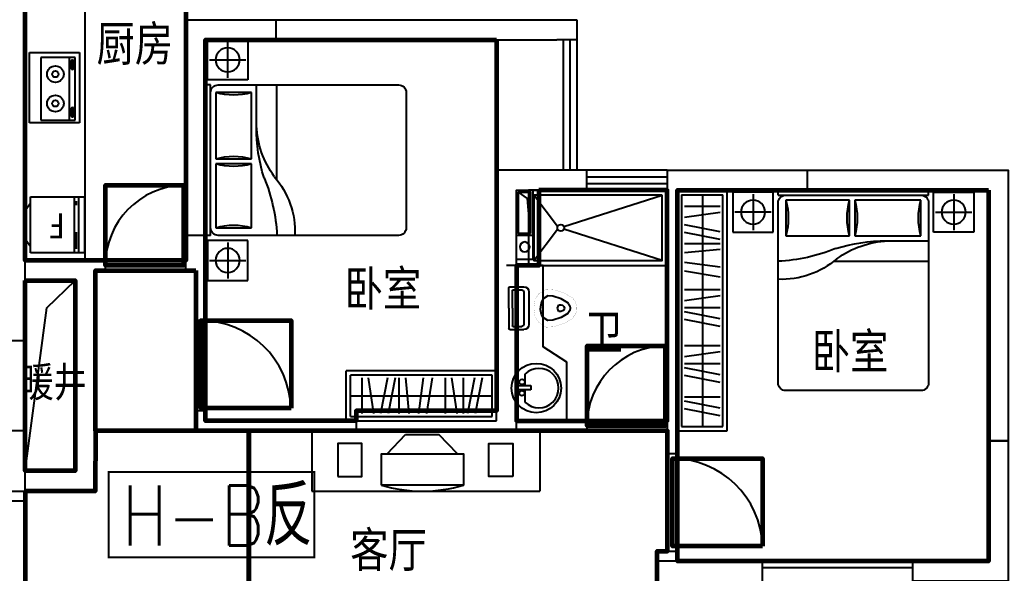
# Model space of a CAD drawing. Extents: x -355483 to -326583, y -641147 to -611949.
# Drawn here: x -337435 to -327583, y -627369 to -621849 of the extents above; entities that cross this region are included whole.
import ezdxf
from ezdxf.enums import TextEntityAlignment as Align

# ---------------------------------------------------------------- set-up
doc = ezdxf.new("R2010")
doc.units = 0
doc.header["$LTSCALE"] = 1000
doc.header["$MEASUREMENT"] = 0
doc.layers.get('0').update_dxf_attribs({"linetype": 'CONTINUOUS'})
for name, color, linetype, lineweight in [('GT_卧室', 1, 'CONTINUOUS', 60), ('GT_卫生间', 5, 'CONTINUOUS', 60), ('GT_厨房', 4, 'CONTINUOUS', 60), ('GT_客厅', 2, 'CONTINUOUS', 60), ('GT_过道', 30, 'CONTINUOUS', 60), ('GT_门', 245, 'CONTINUOUS', 60), ('GT_风机房', 230, 'CONTINUOUS', 60), ('GT_餐厅', 3, 'CONTINUOUS', 60)]:
    doc.layers.add(name, color=color, linetype=linetype, lineweight=lineweight)
for name, color, linetype in [('JG', 8, 'CONTINUOUS'), ('JIAJU', 252, 'CONTINUOUS'), ('PL', 8, 'CONTINUOUS'), ('PUB_TEXT', 7, 'CONTINUOUS'), ('TOTHER', 223, 'CONTINUOUS'), ('WALL', 2, 'CONTINUOUS'), ('WC', 243, 'CONTINUOUS'), ('WINDOW', 3, 'CONTINUOUS'), ('WINDOW_TEXT', 7, 'CONTINUOUS'), ('厨房', 8, 'CONTINUOUS')]:
    doc.layers.add(name, color=color, linetype=linetype)
doc.styles.add('-黑体', font='simhei.ttf', dxfattribs={"width": 0.7})
doc.styles.add('_HZTXT', font='txt.shx', dxfattribs={"width": 0.8, "bigfont": 'hztxt.shx'})
doc.styles.add('ATT', font='TXT')
doc.styles.add('DIM_FONT', font='ROMAND.shx', dxfattribs={"width": 0.7})
doc.styles.add('SIMPLEX', font='SIMPLEX.SHX')
doc.styles.get("Standard").update_dxf_attribs({"font": 'GBENOR', "bigfont": 'GBCBIG'})

# ---------------------------------------------------------------- blocks, each defined once
blk = doc.blocks.new('U_B6PVR')
at = {"layer": 'PL'}
for p, q in [((0, 2273), (600, 2273)), ((600, 0), (600, 2273)), ((230.1, 1452.6), (35.2, 1268.2)), ((35.2, 935.6), (35.2, 1268.2)), ((230.1, 751.3), (35.2, 935.6)), ((0, 0), (600, 0))]:
    blk.add_line(p, q, dxfattribs=at)
for points in [[(454.9, 2005.9), (454.9, 1765.9), (124.9, 1765.9), (124.9, 2005.9)], [(541.5, 694.8), (230.1, 694.8), (230.1, 1513.9), (541.5, 1513.9)], [(454.9, 259.1), (454.9, 499.1), (124.9, 499.1), (124.9, 259.1)]]:
    blk.add_lwpolyline(points, close=True, dxfattribs=at)
blk.add_arc((-851.6, 1104.4), 1452, 343.61711, 16.38289, dxfattribs=at)
at = {"color": 5, "style": 'DIM_FONT', "width": 0.8, "flags": 9}
for tag in ['YSIZE', 'XSIZE']:
    blk.add_attdef(tag, (0, 0), '', height=0.5, dxfattribs=at)
blk = doc.blocks.new('_C19XRJ')
at = {"layer": 'JIAJU', "rotation": 180}
blk.add_blockref('U_B6PVR', (600, 0), dxfattribs=at)
at = {"style": 'DIM_FONT', "width": 0.8, "flags": 9}
for tag in ['YSIZE', 'XSIZE']:
    blk.add_attdef(tag, (0, 0), '', height=0.5, dxfattribs=at)
blk = doc.blocks.new('_C10CTM')
for p, q in [((1500, 499.5), (0, 499.5)), ((0, 0), (0, 499.5)), ((1500, 0), (1500, 499.5)), ((1455, 454.5), (45, 454.5)), ((45, 45), (45, 454.5)), ((159.3, 74.6), (159.3, 428)), ((221.1, 428), (272.4, 74.6)), ((413.8, 428), (344.5, 74.6)), ((489.8, 428), (420.5, 74.6)), ((529.7, 74.6), (529.7, 428)), ((591.5, 428), (624.7, 74.6)), ((768.3, 428), (720.8, 74.6)), ((804.4, 74.6), (862.3, 428)), ((990.6, 74.6), (990.6, 428)), ((1052.3, 428), (1103.6, 74.6)), ((1169.2, 74.6), (1169.2, 428)), ((1281.4, 428), (1212, 74.6)), ((1357.4, 428), (1288, 74.6)), ((1455, 45), (1455, 454.5)), ((47.1, 251.2), (1455, 251.2)), ((0, 0), (1500, 0)), ((45, 45), (1455, 45))]:
    blk.add_line(p, q)
at = {"style": 'DIM_FONT', "width": 0.8, "flags": 9}
for tag in ['YSIZE', 'XSIZE']:
    blk.add_attdef(tag, (0, 0), '', height=0.5, dxfattribs=at)
blk = doc.blocks.new('M_E19')
for p, q in [((-323.5, -113.1), (-323.5, -455.5)), ((299.3, -113.1), (-323.5, -113.1)), ((299.3, -455.5), (299.3, -113.1)), ((-323.5, -399.8), (299.3, -399.8)), ((-323.5, -455.5), (299.3, -455.5)), ((-290.9, -422.1), (-290.8, -433.8)), ((-215.7, -431.5), (-280.4, -431.5)), ((-280.4, -431.5), (-280.4, -448.2)), ((-280.4, -448.2), (-215.7, -448.2)), ((-215.7, -448.2), (-215.7, -431.5)), ((-199.1, -423.2), (-199.1, -433.7)), ((182.1, -422.1), (182.2, -433.8)), ((192.6, -431.5), (192.6, -448.2)), ((257.3, -431.5), (192.6, -431.5)), ((192.6, -448.2), (257.3, -448.2)), ((257.3, -448.2), (257.3, -431.5)), ((273.9, -423.2), (273.9, -433.7))]:
    blk.add_line(p, q)
for points in [[(-199.1, -423.2, 0.259034), (-201, -419.8, 0.076276), (-212.5, -414.9, 0.036515), (-226.1, -412.4, 0.026615), (-244.9, -411.4, 0.026615), (-263.8, -412.4, 0.036515), (-277.3, -414.9, 0.076276), (-288.9, -419.8, 0.259034), (-290.8, -423.2, 0.078462), (-290.6, -424.5, 0.056762)], [(-199.1, -433.7, 0.259034), (-201, -430.3, 0.076276), (-212.5, -425.4, 0.036515), (-226.1, -422.9, 0.026615), (-244.9, -421.9, 0.026615), (-263.8, -422.9, 0.036515), (-277.3, -425.4, 0.076276), (-288.9, -430.3, 0.259034), (-290.8, -433.7, 0.259034), (-288.9, -437.2, 0.056762), (-280.4, -441.2, 0.036515)], [(-215.7, -442.9, 0.008736), (-212.5, -442.1, 0.076276), (-201, -437.2, 0.259034), (-199.1, -433.7, 0.259034)], [(273.9, -423.2, 0.259034), (272, -419.8, 0.076276), (260.5, -414.9, 0.036515), (246.9, -412.4, 0.026615), (228.1, -411.4, 0.026615), (209.2, -412.4, 0.036515), (195.7, -414.9, 0.076276), (184.1, -419.8, 0.259034), (182.2, -423.2, 0.078462), (182.4, -424.5, 0.056762)], [(273.9, -433.7, 0.259034), (272, -430.3, 0.076276), (260.5, -425.4, 0.036515), (246.9, -422.9, 0.026615), (228.1, -421.9, 0.026615), (209.2, -422.9, 0.036515), (195.7, -425.4, 0.076276), (184.1, -430.3, 0.259034), (182.2, -433.7, 0.259034), (184.1, -437.2, 0.056762), (192.6, -441.2, 0.036515)], [(257.3, -442.9, 0.008736), (260.5, -442.1, 0.076276), (272, -437.2, 0.259034), (273.9, -433.7, 0.259034)]]:
    blk.add_lwpolyline(points, format="xyb")
at = {"layer": 'TOTHER', "linetype": 'Continuous'}
for p, q in [((-350, 0), (350, 0)), ((-350, -500), (-350, 0)), ((350, 0), (350, -500)), ((350, -500), (-350, -500))]:
    blk.add_line(p, q, dxfattribs=at)
for centre, radius in [((-158.4, -258.5), 82.5), ((134.2, -258.5), 82.5), ((-158.4, -258.5), 31.6), ((134.2, -258.5), 31.6)]:
    blk.add_circle(centre, radius, dxfattribs=at)
at = {"width": 0.8, "flags": 9}
for tag in ['XSIZE', 'YSIZE']:
    blk.add_attdef(tag, (0, 0), '', height=0.5, dxfattribs=at)
blk = doc.blocks.new('M_E33IEP')
for p, q in [((135.1, 135.3), (135.1, 19.6)), ((43.6, -21.1), (43.6, 19.6)), ((43.6, 19.6), (193.6, 19.6)), ((193.6, 19.6), (193.6, -21.1)), ((193.6, -21.1), (43.6, -21.1)), ((135.1, -21.1), (135.1, -144.4))]:
    blk.add_line(p, q)
for centre, radius in [((248.3, -4.6), 246.4), ((105.9, 56.4), 26.7), ((104.6, -55.4), 26.7)]:
    blk.add_circle(centre, radius)
blk.add_arc((273.7, -4.6), 196.9, 225.25267, 134.74733)
at = {"style": 'DIM_FONT', "width": 0.8, "flags": 9}
for tag in ['YSIZE', 'XSIZE']:
    blk.add_attdef(tag, (0, 0), '', height=0.5, dxfattribs=at)
at = {"width": 0.8, "flags": 9}
for tag in ['XSIZE', 'YSIZE']:
    blk.add_attdef(tag, (1.9, -251), '', height=150, dxfattribs=at)
blk = doc.blocks.new('M_E7')
for p, q in [((-10, 111.7), (-151.3, 111.7)), ((0, -101.7), (0, 101.7)), ((-201.3, 61.7), (-201.3, -265.1)), ((-149.8, 60.8), (-149.8, -264.1)), ((-41.4, 80.8), (-129.8, 80.8)), ((-36.4, -101.7), (-36.4, 75.8)), ((-36.4, -101.7), (-36.4, -279.1)), ((0, -101.7), (0, -305.1)), ((-41.4, -284.1), (-129.8, -284.1)), ((-10, -315.1), (-151.3, -315.1))]:
    blk.add_line(p, q)
at = {"const_width": 1}
for points in [[(-651.5, -24.2), (-636.8, -1.2), (-550.4, 50.7), (-450.5, 83.3), (-371.3, 88.4), (-294, 36.9), (-262.2, -17.7), (-251.9, -84.3), (-251.9, -101.7)], [(-650.7, -180.4), (-636.8, -202.2), (-550.4, -254.1), (-450.5, -286.7), (-371.3, -291.8), (-294, -240.3), (-262.2, -185.7), (-251.9, -119.1), (-251.9, -101.7)]]:
    blk.add_lwpolyline(points, dxfattribs=at)
for points in [[(-596.6, -59.2), (-590.1, -49.1), (-523.1, -8.9), (-438.1, 18.9), (-389.1, 22), (-342.7, -8.9), (-324.7, -39.9), (-317, -89.3), (-317, -101.7)], [(-595.8, -145.3), (-590.1, -154.2), (-523.1, -194.5), (-438.1, -222.3), (-389.1, -225.4), (-342.7, -194.5), (-324.7, -163.5), (-317, -114), (-317, -101.7)]]:
    blk.add_lwpolyline(points)
blk.add_lwpolyline([(-644.2, -14.8, 0.39866), (-642.7, -190.6, 0.39866)], format="xyb", dxfattribs=at)
for centre, radius, start, end in [((-151.3, 61.7), 50, 90, 180), ((-10, 101.7), 10, 0, 90), ((-129.8, 60.8), 20, 90, 180), ((-41.4, 75.8), 5, 0, 90), ((-550.8, -101.9), 62.6, 137.03811, 223.97897), ((-510.5, -114.3), 47.8, 77.26414, 164.66522), ((-541.2, -102.8), 54.1, 1.1332, 40.38164), ((-510.5, -89), 47.8, 195.33478, 282.73586), ((-541.2, -100.6), 54.1, 319.61836, 358.8668), ((-151.3, -265.1), 50, 180, 270), ((-129.8, -264.1), 20, 180, 270), ((-41.4, -279.1), 5, 270, 0), ((-10, -305.1), 10, 270, 0)]:
    blk.add_arc(centre, radius, start, end)
at = {"width": 0.8, "flags": 9}
for tag in ['XSIZE', 'YSIZE']:
    blk.add_attdef(tag, (0, 0), '', height=0.5, dxfattribs=at)
blk = doc.blocks.new('A$C136D1407')
at = {"layer": 'JIAJU'}
for p, q in [((0, 0), (0, 558.9)), ((0, 558.9), (538.2, 558.9)), ((56.5, 558.9), (56.5, 0)), ((77.2, 517.5), (77.2, 351.9)), ((97.9, 558.9), (97.9, 0)), ((538.2, 558.9), (538.2, 0)), ((538.2, 496.8), (579.6, 434.7)), ((579.6, 124.2), (579.6, 434.7)), ((538.2, 62.1), (579.6, 124.2)), ((538.2, 0), (0, 0)), ((77.2, 82.8), (77.2, 41.4))]:
    blk.add_line(p, q, dxfattribs=at)
at = {"layer": 'JIAJU', "style": 'ATT', "oblique": -180, "text_generation_flag": 6, "flags": 8}
blk.add_attdef('F', text='', height=248.4, rotation=0.00008, dxfattribs=at).set_placement((271.8, 288), align=Align.MIDDLE)
blk = doc.blocks.new('A$C316D69A5')
at = {"layer": 'JG'}
for p, q in [((20, 2400), (420, 2400)), ((20, 2000), (20, 2400)), ((220, 2020), (220, 2380)), ((420, 2400), (420, 2000)), ((40, 2200), (400, 2200)), ((420, 2000), (20, 2000)), ((50, 1950), (0, 1950)), ((0, 1950), (0, 450)), ((50, 1950), (50, 450)), ((100.8, 1873.8), (456.4, 1873.8)), ((100.8, 1237.4), (100.8, 1873.8)), ((1923.8, 1950), (126.2, 1950)), ((456.4, 1873.8), (456.4, 1237.4)), ((2000, 526.2), (2000, 1873.8)), ((710.4, 1389.8), (710.4, 450)), ((456.4, 1237.4), (100.8, 1237.4)), ((100.8, 1186.6), (456.4, 1186.6)), ((100.8, 526.2), (100.8, 1186.6)), ((456.4, 1186.6), (456.4, 526.2)), ((507.2, 869.1), (507.2, 450)), ((456.4, 526.2), (100.8, 526.2)), ((50, 450), (0, 450)), ((420, 400), (20, 400)), ((20, 400), (20, 0)), ((126.2, 450), (1923.8, 450)), ((420, 0), (420, 400)), ((220, 380), (220, 20)), ((40, 200), (400, 200)), ((20, 0), (420, 0))]:
    blk.add_line(p, q, dxfattribs=at)
for centre in [(220, 2200), (220, 200)]:
    blk.add_circle(centre, 120, dxfattribs=at)
for centre, radius, start, end in [((126.2, 1873.8), 76.2, 90, 180), ((278.6, 2483.4), 635, 253.73979, 286.2602), ((-1016.8, 2032.4), 1729.2, 337.73165, 357.27004), ((53, 1913.8), 837.4, 318.99818, 2.47753), ((1923.8, 1873.8), 76.2, 360, 90), ((2101.1, 889.7), 1594, 162.19663, 180.74184), ((1440, 815), 933.8, 143.95969, 177.46022), ((278.6, 627.8), 635, 73.73979, 106.2602), ((278.6, 1796.2), 635, 253.73979, 286.2602), ((126.2, 526.2), 76.2, 180, 270), ((278.6, -83.4), 635, 73.73979, 106.2602), ((1923.8, 526.2), 76.2, 270, 360)]:
    blk.add_arc(centre, radius, start, end, dxfattribs=at)
at = {"layer": 'JG', "style": 'DIM_FONT', "width": 0.8, "flags": 9}
for tag in ['YSIZE', 'XSIZE']:
    blk.add_attdef(tag, (20, 2000), '', height=0.5, rotation=360, dxfattribs=at)
at = {"layer": 'JG', "style": 'DIM_FONT', "text_generation_flag": 2, "width": 0.8, "flags": 9}
for tag in ['YSIZE', 'XSIZE']:
    blk.add_attdef(tag, (0, 1950), '', height=0.5, rotation=180, dxfattribs=at)
at = {"layer": 'JG', "style": 'DIM_FONT', "oblique": -180, "text_generation_flag": 4, "width": 0.8, "flags": 9}
for tag in ['YSIZE', 'XSIZE']:
    blk.add_attdef(tag, (20, 400), '', height=0.5, rotation=360, dxfattribs=at)
blk = doc.blocks.new('_WBLK')
for p, q in [((-0.5, 0.5), (0.5, 0.5)), ((0.5, 0.167), (-0.5, 0.167)), ((0.5, -0.167), (-0.5, -0.167)), ((-0.5, -0.5), (0.5, -0.5))]:
    blk.add_line(p, q)
at = {"layer": 'WINDOW_TEXT', "style": 'SIMPLEX', "flags": 9}
blk.add_attdef('A', text='', height=1, dxfattribs=at).set_placement((0, 1.5), align=Align.MIDDLE)
blk = doc.blocks.new('M_A2ZXL')
blk.add_line((-0.472, 0), (-0.472, -1))
blk.add_arc((-0.5, 0), 1, 271.6231, 0)
blk = doc.blocks.new('A$C46BA648A')
at = {"color": 1}
for p, q in [((50.3, 667.8), (140, 730)), ((20, 320), (50.3, 667.8)), ((0, 300), (160, 300))]:
    blk.add_line(p, q, dxfattribs=at)
for points in [[(0, 60), (160, 60), (160, 750), (0, 750)], [(20, 320), (140, 320), (140, 730), (20, 730)]]:
    blk.add_lwpolyline(points, close=True, dxfattribs=at)
blk.add_circle((79.5, 184.1), 50, dxfattribs=at)
at = {"layer": 'WALL', "linetype": 'Continuous'}
for points in [[(-60, 750), (-60, 0), (160, 0)], [(0, 750), (0, 60), (160, 60)]]:
    blk.add_lwpolyline(points, dxfattribs=at)

msp = doc.modelspace()

# ---------------------------------------------------------------- linework, layer by layer
at = {"layer": 'GT_卧室'}
for points in [[(-332683.2, -622049), (-332683.2, -625749), (-334084, -625749), (-334084, -625849), (-335583.1, -625849), (-335583.1, -622049), (-332683.3, -622049)], [(-327780.7, -623549), (-327780.7, -627249), (-330880.7, -627249), (-330880.7, -623549), (-327780.7, -623549)]]:
    msp.add_lwpolyline(points, dxfattribs=at)
at = {"layer": 'GT_卫生间'}
msp.add_lwpolyline([(-332263.1, -623549), (-332263.1, -624299), (-332483.1, -624299), (-332483.2, -625849), (-330983.2, -625849), (-330983.2, -623549), (-332263.1, -623549)], dxfattribs=at)
at = {"layer": 'GT_厨房'}
msp.add_lwpolyline([(-335780.7, -620549), (-335780.7, -624249), (-337380.7, -624249), (-337380.7, -620809), (-336780.7, -620809), (-336780.7, -620549), (-335780.7, -620549)], dxfattribs=at)
at = {"layer": 'GT_客厅'}
msp.add_lwpolyline([(-331080.7, -629649), (-331080.7, -627149), (-330980.7, -627149), (-330980.7, -625949), (-335153.2, -625949), (-335153.2, -629649), (-331080.7, -629649)], dxfattribs=at)
at = {"layer": 'GT_过道'}
msp.add_lwpolyline([(-335680.7, -624349), (-335680.7, -625949), (-336680.7, -625949), (-336680.7, -624349), (-335680.7, -624349)], dxfattribs=at)
at = {"layer": 'GT_门'}
for points in [[(-335803.3, -623499.3), (-335803.3, -624299), (-336580.7, -624299), (-336580.7, -623499.3), (-335803.3, -623499.3)], [(-334731, -625723.5), (-335630.7, -625723.5), (-335630.7, -624849), (-334731, -624849), (-334731, -625723.5)], [(-331003.3, -625099.3), (-331003.3, -625899), (-331780.7, -625899), (-331780.7, -625099.3), (-331003.3, -625099.3)], [(-330031, -627099), (-330930.7, -627099), (-330930.7, -626224.5), (-330031, -626224.5), (-330031, -627099)]]:
    msp.add_lwpolyline(points, dxfattribs=at)
at = {"layer": 'GT_风机房'}
msp.add_lwpolyline([(-337383.1, -624449), (-336883.1, -624449), (-336883.1, -626349), (-337383.1, -626349), (-337383.1, -624449)], dxfattribs=at)
at = {"layer": 'GT_餐厅'}
msp.add_lwpolyline([(-337383.1, -626549), (-337383.1, -629649), (-335153.2, -629649), (-335153.2, -625949), (-336680.7, -625949), (-336683.1, -626549), (-337383.1, -626549)], dxfattribs=at)
at = {"layer": 'JG'}
for p, q in [((-330883.2, -623549), (-330383.7, -623549)), ((-330883.2, -623549), (-330883.2, -625949)), ((-330383.7, -625949), (-330383.7, -623549)), ((-330838.2, -623594), (-330428.7, -623594)), ((-330838.2, -623594), (-330838.2, -625904)), ((-330631.9, -623596.1), (-330631.9, -625904)), ((-330428.7, -625904), (-330428.7, -623594)), ((-330808.6, -623708.4), (-330455.2, -623708.4)), ((-330455.2, -623770.1), (-330808.6, -623821.4)), ((-330455.2, -623962.9), (-330808.6, -623893.5)), ((-330455.2, -624038.9), (-330808.6, -623969.5)), ((-330808.6, -624078.8), (-330455.2, -624078.8)), ((-330455.2, -624140.5), (-330808.6, -624173.8)), ((-330455.2, -624317.3), (-330808.6, -624269.8)), ((-330808.6, -624353.4), (-330455.2, -624411.4)), ((-330808.6, -624539.6), (-330455.2, -624539.6)), ((-330455.2, -624601.4), (-330808.6, -624652.7)), ((-330808.6, -624718.2), (-330455.2, -624718.2)), ((-330455.2, -624830.4), (-330808.6, -624761.1)), ((-330455.2, -624906.4), (-330808.6, -624837.1)), ((-330808.6, -625098.2), (-330455.2, -625098.2)), ((-330455.2, -625159.9), (-330808.6, -625211.2)), ((-330808.6, -625276.8), (-330455.2, -625276.8)), ((-330455.2, -625389), (-330808.6, -625319.6)), ((-330455.2, -625465), (-330808.6, -625395.6)), ((-330808.6, -625610.3), (-330455.2, -625610.3)), ((-330455.2, -625722.4), (-330808.6, -625653.1)), ((-330455.2, -625798.4), (-330808.6, -625729.1)), ((-330838.2, -625904), (-330428.7, -625904)), ((-330883.2, -625949), (-330383.7, -625949))]:
    msp.add_line(p, q, dxfattribs=at)
at = {"layer": 'PUB_TEXT', "const_width": 20}
msp.add_lwpolyline([(-336550.9, -626359.8), (-334498.5, -626359.8), (-334498.5, -627211.1), (-336550.9, -627211.1)], close=True, dxfattribs=at)
at = {"layer": 'WALL'}
for p, q in [((-334883.1, -621849), (-331883.2, -621849)), ((-331883.2, -621849), (-331883.2, -622049)), ((-334883.1, -622049), (-332083.2, -622049)), ((-331883.2, -622049), (-332083.2, -622049)), ((-332083.2, -622049), (-332083.2, -622049)), ((-330983.2, -623349), (-329583.2, -623349)), ((-330983.2, -623349), (-330983.2, -625849)), ((-330883.2, -623549), (-330883.2, -626174.5)), ((-330883.2, -623549), (-329583.2, -623549)), ((-335783.1, -623999), (-335783.1, -624249)), ((-335583.1, -623999), (-335583.1, -624849)), ((-336583.1, -624249), (-337383.1, -624249)), ((-336583.1, -624249), (-336583.1, -624349)), ((-335783.1, -624249), (-335783.1, -624349)), ((-335783.1, -624249), (-335783.1, -624249)), ((-336683.1, -626549), (-336683.1, -624349)), ((-336583.1, -624349), (-336683.1, -624349)), ((-335783.1, -624349), (-335683.1, -624349)), ((-335683.1, -624349), (-335683.1, -624849)), ((-336883.1, -624449), (-337383.1, -624449)), ((-336883.1, -626349), (-336883.1, -624449)), ((-335583.1, -624849), (-335683.1, -624849)), ((-335683.1, -625749), (-335683.1, -625949)), ((-335583.1, -625749), (-335683.1, -625749)), ((-335583.1, -625749), (-335583.1, -625849)), ((-334084, -625849), (-335583.1, -625849)), ((-331783.2, -625849), (-332483.2, -625849)), ((-331783.2, -625849), (-331783.2, -625949)), ((-330983.2, -625849), (-330983.2, -625849)), ((-330983.2, -625849), (-330983.2, -626039.5)), ((-330983.2, -625849), (-330983.2, -625849)), ((-335683.1, -625949), (-334084, -625949)), ((-334181.6, -625949), (-335680.7, -625949)), ((-331783.2, -625949), (-332483.2, -625949)), ((-330983.2, -626039.5), (-330983.2, -626174.5)), ((-330983.2, -626039.5), (-330983.2, -626174.5)), ((-330983.2, -626039.5), (-330983.2, -626039.5)), ((-330983.2, -626039.5), (-330983.2, -626039.5)), ((-330983.2, -626174.5), (-330883.2, -626174.5)), ((-336883.1, -626349), (-337383.1, -626349)), ((-336683.1, -626549), (-337383.1, -626549)), ((-337383.1, -626549), (-337383.1, -626549)), ((-337383.1, -626649), (-337383.1, -626549)), ((-337383.1, -626649), (-337583.1, -626649)), ((-331083.2, -627149), (-331083.2, -627249)), ((-331083.2, -627149), (-330883.2, -627149)), ((-330883.2, -627249), (-330883.2, -627149)), ((-330033.5, -627249), (-331083.2, -627249)), ((-331083.2, -627249), (-331083.2, -627649)), ((-330033.5, -627449), (-330033.5, -627249)), ((-330033.5, -627449), (-330033.5, -627249))]:
    msp.add_line(p, q, dxfattribs=at)
for points in [[(-337583.1, -625049), (-337383.1, -625049), (-337383.1, -619349), (-337583.1, -619349), (-337583.1, -625049)], [(-337583.1, -625949), (-337583.1, -626349), (-338928.8, -626349), (-338928.8, -626549), (-337383.1, -626549), (-337383.1, -625949), (-337583.1, -625949)]]:
    msp.add_lwpolyline(points, dxfattribs=at)
for points in [[(-335583.1, -621849), (-334883.1, -621849), (-334883.1, -622049), (-335583.1, -622049), (-335583.1, -623999), (-335783.1, -623999), (-335783.1, -621849)], [(-331783.1, -623549), (-331783.1, -623349), (-332683.1, -623349), (-332683.2, -625749), (-334084, -625749), (-334084, -625949), (-332483.2, -625949), (-332483.1, -623549)], [(-327583.2, -623549), (-327583.1, -626049), (-327783.1, -626049), (-327783.2, -623549), (-329583.2, -623549), (-329583.2, -623349), (-327583.2, -623349)], [(-327783.2, -627449), (-328533.7, -627449), (-328533.7, -627249), (-327783.2, -627249), (-327783.2, -626049), (-327583.2, -626049), (-327583.2, -627449)]]:
    msp.add_lwpolyline(points, close=True, dxfattribs=at)
at = {"layer": 'WC'}
for p, q in [((-332074.1, -623911), (-332313.2, -623599)), ((-332013.3, -623911), (-331033.2, -623599)), ((-332313.2, -624249), (-332074.1, -623937)), ((-331033.2, -624249), (-332013.3, -623937))]:
    msp.add_line(p, q, dxfattribs=at)
for points in [[(-331788.2, -623549), (-332363.2, -623549), (-332363.2, -624299), (-330983.2, -624299), (-330983.2, -623549), (-331188.2, -623549)], [(-331983.2, -625849), (-331983.2, -625263.1), (-332218, -625109.4), (-332218, -624299), (-332583.2, -624299)]]:
    msp.add_lwpolyline(points, dxfattribs=at)
msp.add_lwpolyline([(-331033.2, -623599), (-332313.2, -623599), (-332313.2, -624249), (-331033.2, -624249)], close=True, dxfattribs=at)
msp.add_circle((-332043.7, -623924), 33, dxfattribs=at)
at = {"layer": 'WINDOW'}
for p, q in [((-336783.2, -624249), (-336783.2, -621075.3)), ((-332683.2, -622049), (-332683.2, -623349)), ((-332016.5, -623349), (-332016.5, -622049)), ((-331949.8, -623349), (-331949.8, -622049)), ((-331883.2, -622049), (-331883.2, -623349)), ((-335783.1, -624249), (-336583.1, -624249)), ((-337383.1, -625049), (-337383.1, -625949)), ((-330983.2, -625849), (-331783.2, -625849)), ((-328533.7, -627249), (-330033.5, -627249)), ((-328533.7, -627315.7), (-330033.5, -627315.7))]:
    msp.add_line(p, q, dxfattribs=at)
msp.add_lwpolyline([(-337383.1, -626349), (-337167, -624721), (-336883.1, -624449)], dxfattribs=at)

# ---------------------------------------------------------------- block references
at = {"xscale": -1}
for p, rotation in [((-335583.1, -622049), 180), ((-327926.7, -623547.4), 90)]:
    msp.add_blockref('A$C316D69A5', p, dxfattribs=dict(at, rotation=rotation))
msp.add_blockref('A$C46BA648A', (-332323.2, -624299), dxfattribs=at)
at = {"layer": 'JG'}
msp.add_blockref('_C10CTM', (-334183.2, -625849), dxfattribs=at)
at = {"layer": 'JG', "rotation": 90}
msp.add_blockref('_C19XRJ', (-334525.3, -626549), dxfattribs=at)
at = {"layer": 'WC', "xscale": -1}
msp.add_blockref('M_E7', (-332561.3, -624623.4), dxfattribs=at)
at = {"layer": 'WC', "extrusion": (0, 0, -1), "xscale": -1, "zscale": -1}
msp.add_blockref('M_E33IEP', (332535.2, -625517.5), dxfattribs=at)
at = {"layer": 'WINDOW'}
for name, p, xscale, yscale, zscale, rotation in [('_WBLK', (-331383.2, -623449), 800, 200, 800, 180), ('M_A2ZXL', (-335633.1, -625299), -900, -900, 900, 270), ('M_A2ZXL', (-330933.2, -626674.5), 900, 900, 900, 90)]:
    msp.add_blockref(name, p, dxfattribs=dict(at, xscale=xscale, yscale=yscale, zscale=zscale, rotation=rotation))
at = {"layer": 'WINDOW', "xscale": -800, "yscale": -800, "zscale": 800}
for p in [(-336183.1, -624299), (-331383.2, -625899)]:
    msp.add_blockref('M_A2ZXL', p, dxfattribs=at)
at = {"layer": '厨房', "rotation": 90}
msp.add_blockref('M_E19', (-337338.8, -622525.6), dxfattribs=at)
at = {"layer": '厨房'}
ref = msp.add_blockref('A$C136D1407', (-336791.8, -623615.7), dxfattribs=dict(at, rotation=180))
ref.add_attrib('F', 'F', dxfattribs={"layer": 'JIAJU', "height": 248.4, "rotation": 0.00008, "style": 'ATT', "text_generation_flag": 6, "flags": 8}).set_placement((-337063.7, -623903.6), align=Align.MIDDLE)

# ---------------------------------------------------------------- texts
at = {"color": 5, "style": 'DIM_FONT', "text_generation_flag": 4, "width": 0.8, "flags": 9}
for tag, s in [('XSIZE', '500'), ('YSIZE', '2000')]:
    msp.add_attdef(tag, (-328483.7, -627249), s, height=0.5, rotation=90, dxfattribs=at)
at = {"layer": 'JG', "style": 'DIM_FONT', "text_generation_flag": 4, "width": 0.8, "flags": 9}
for tag, s in [('XSIZE', '1500'), ('YSIZE', '500')]:
    msp.add_attdef(tag, (-330882.7, -623549), s, height=0.5, rotation=270, dxfattribs=at)
at = {"layer": 'PUB_TEXT', "linetype": 'Continuous', "style": '-黑体', "width": 0.8}
for s, p in [('厨房', (-336670.4, -622261.5)), ('卧室', (-334198, -624703.3)), ('卫', (-331806.5, -625137.3)), ('卧室', (-329541.1, -625328.7)), ('客厅', (-334142.2, -627309))]:
    msp.add_text(s, height=350, dxfattribs=at).set_placement(p)
at = {"layer": 'PUB_TEXT', "width": 0.8}
for s, height, style, p in [('暖井', 300, '-黑体', (-337424.3, -625610.8)), ('H-B反', 600, '_HZTXT', (-336417.3, -627093.2))]:
    msp.add_text(s, height=height, dxfattribs=dict(at, style=style)).set_placement(p)

doc.saveas('drawing.dxf')
